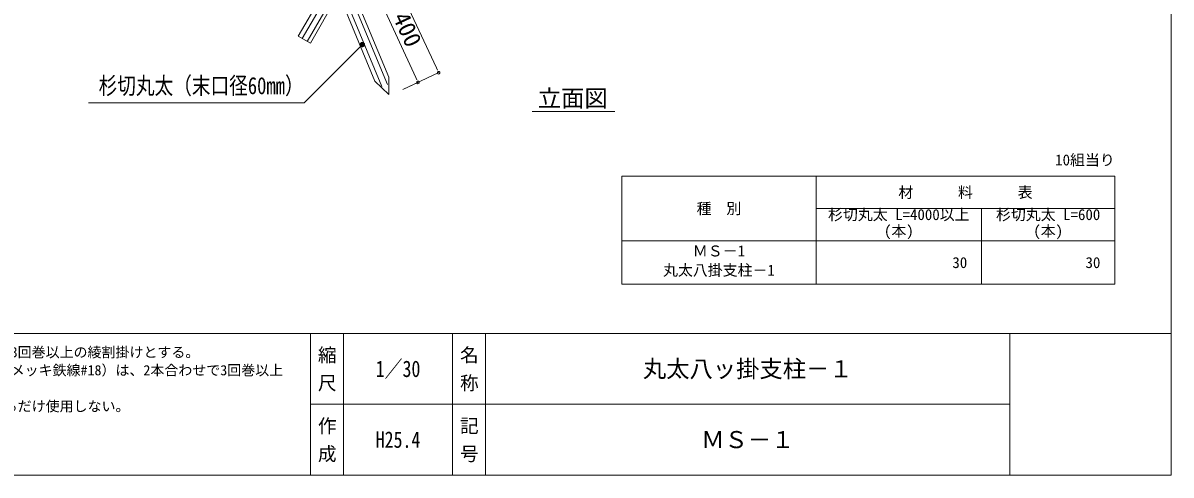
# Model space of a CAD drawing. Units: millimetres, scale not verified. Extents: x 149 to 2887, y 2060 to 3927.
# Drawn here: x 1292 to 2887, y 2060 to 2687 of the extents above; entities that cross this region are included whole.
import ezdxf
from ezdxf.enums import TextEntityAlignment as Align

# ---------------------------------------------------------------- set-up
doc = ezdxf.new("R2010")
doc.units = ezdxf.units.MM
doc.header["$LTSCALE"] = 10
for name, color, linetype, lineweight in [('0_2', 7, 'Continuous', 13), ('_0-0_', 7, 'Continuous', 13), ('寸法', 1, 'Continuous', 13), ('本体', 7, 'Continuous', 13)]:
    doc.layers.add(name, color=color, linetype=linetype, lineweight=lineweight)
doc.styles.add('@ＭＳ ゴシック', font='')
doc.styles.add('ＭＳ ゴシック', font='')
doc.styles.get('@ＭＳ ゴシック').set_extended_font_data('@MS Gothic')
doc.styles.get('ＭＳ ゴシック').set_extended_font_data('MS Gothic')

# ---------------------------------------------------------------- blocks, each defined once
blk = doc.blocks.new('filled_dot')
at = {"color": 0, "linetype": 'Continuous', "lineweight": -2, "const_width": 1.25}
blk.add_lwpolyline([(-0.625, 0, 1), (0.625, 0, 1)], format="xyb", close=True, dxfattribs=at)

msp = doc.modelspace()

# ---------------------------------------------------------------- linework, layer by layer
at = {"layer": '0_2'}
for p, q in [((2123.65, 2474.91), (2123.65, 2324.91)), ((2123.65, 2474.91), (2808.65, 2474.91)), ((2393.65, 2474.91), (2393.65, 2324.91)), ((2808.65, 2474.91), (2808.65, 2324.91)), ((2393.65, 2429.91), (2808.65, 2429.91)), ((2623.65, 2429.91), (2623.65, 2324.91)), ((2123.65, 2384.91), (2808.65, 2384.91)), ((2123.65, 2324.91), (2808.65, 2324.91)), ((2662.98, 2158.32), (1691.03, 2158.32))]:
    msp.add_line(p, q, dxfattribs=at)
at = {"layer": '_0-0_', "color": 6}
msp.add_line((148.69, 2256.61), (2886.82, 2256.61), dxfattribs=at)
at = {"layer": '_0-0_'}
for p, q in [((1691.03, 2256.61), (1691.03, 2060.04)), ((1737, 2256.61), (1737, 2060.04)), ((1888.47, 2256.61), (1888.47, 2060.15)), ((1934.43, 2256.61), (1934.43, 2060.04)), ((2662.98, 2256.61), (2662.98, 2060.04))]:
    msp.add_line(p, q, dxfattribs=at)
at = {"layer": '_0-0_', "color": 6}
msp.add_lwpolyline([(2886.82, 3871.85), (148.69, 3871.85), (148.69, 2060.04), (2886.82, 2060.04)], close=True, dxfattribs=at)
at = {"layer": '寸法'}
for p, q in [((1787.89, 2792.97), (1866.07, 2625.3)), ((1782.42, 2730.63), (1837.27, 2611.77)), ((1819.31, 2595.22), (1869.24, 2618.51)), ((1867.66, 2621.9), (1866.07, 2625.3)), ((1819.31, 2595.22), (1840.41, 2604.96)), ((1838.84, 2608.36), (1837.27, 2611.77))]:
    msp.add_line(p, q, dxfattribs=at)
at = {"layer": '寸法', "color": 3}
msp.add_line((1999.06, 2564.41), (2114.01, 2564.41), dxfattribs=at)
at = {"layer": '寸法'}
msp.add_lwpolyline([(1763.17, 2657.5), (1757.86, 2652.2), (1682.37, 2576.7), (1382.56, 2576.7)], dxfattribs=at)
for centre, start, end in [((1869.24, 2618.51), 114.99999, 294.99999), ((1869.24, 2618.51), 294.99999, 114.99999), ((1840.41, 2604.96), 114.7689, 294.7689), ((1840.41, 2604.96), 294.7689, 114.7689)]:
    msp.add_arc(centre, 1.88, start, end, dxfattribs=at)
at = {"layer": '本体'}
for p, q in [((1714.02, 2767.1), (1780.4, 2606.48)), ((1732.51, 2774.73), (1799.74, 2612.06)), ((1725.13, 2756.42), (1674.17, 2669.21)), ((1691.12, 2659.31), (1730.21, 2727.92)), ((1674.17, 2669.21), (1691.12, 2659.31)), ((1780.4, 2606.48), (1799.89, 2588.06)), ((1799.89, 2588.06), (1799.74, 2612.06))]:
    msp.add_line(p, q, dxfattribs=at)
at = {"layer": '本体', "color": 4}
for p, q in [((1719.57, 2769.39), (1790.08, 2599.15)), ((1727.39, 2772.62), (1798.03, 2601.87)), ((1724.11, 2742.69), (1679.69, 2666.08)), ((1686.59, 2661.85), (1727.77, 2733.82))]:
    msp.add_line(p, q, dxfattribs=at)

# ---------------------------------------------------------------- block references
at = {"layer": '寸法', "xscale": 3, "yscale": 3, "rotation": 225}
msp.add_blockref('filled_dot', (1763.17, 2657.5), dxfattribs=at)

# ---------------------------------------------------------------- texts
at = {"layer": '_0-0_', "style": 'ＭＳ ゴシック'}
for s, p in [('10組当り', (2808.65, 2497.41)), ('30', (2603.65, 2354.91)), ('30', (2788.65, 2354.91))]:
    msp.add_text(s, height=15.19, dxfattribs=at).set_placement(p, align=Align.MIDDLE_RIGHT)
for s, height, p in [('材\u3000\u3000\u3000料\u3000\u3000\u3000表', 15.19, (2601.15, 2452.41)), ('種\u3000別', 15.19, (2258.65, 2429.91)), ('丸太八ッ掛支柱－１', 23.74, (2298.71, 2207.47)), ('ＭＳ－１', 23.74, (2298.71, 2109.18))]:
    msp.add_text(s, height=height, dxfattribs=at).set_placement(p, align=Align.MIDDLE_CENTER)
for s, height, p in [('杉切丸太 L=4000以上', 15.19, (2410.23, 2429.08)), ('杉切丸太 L=600', 15.19, (2643.63, 2429.08)), ('(本)', 15.19, (2487.93, 2406.46)), ('(本)', 15.19, (2695.43, 2406.46)), ('ＭＳ－1', 15.19, (2222.39, 2378.6)), ('丸太八掛支柱－1', 15.19, (2180.95, 2351.94)), ('○棕櫚縄は水につけ、2本合わせで3回巻以上の綾割掛けとする。', 14.24, (973.46, 2237.65)), ('○釘打ちは一ヶ所2本、鉄線（亜鉛メッキ鉄線#18）は、2本合わせで3回巻以上', 14.24, (973.46, 2212.65)), ('○芝生広場等、人が入る所にできるだけ使用しない。', 14.24, (973.46, 2162.65))]:
    msp.add_text(s, height=height, dxfattribs=at).set_placement(p, align=Align.TOP_LEFT)
at = {"layer": '_0-0_', "style": '@ＭＳ ゴシック'}
for s, p in [(' 縮 尺 ', (1714.01, 2207.47)), ('名 称', (1911.45, 2207.47)), ('作 成', (1714.01, 2109.18)), ('記 号', (1911.45, 2109.18))]:
    msp.add_text(s, height=18.99, rotation=270, dxfattribs=at).set_placement(p, align=Align.MIDDLE_CENTER)
at = {"layer": '_0-0_', "style": 'ＭＳ ゴシック', "width": 0.8}
for s, p in [('1／30', (1812.73, 2207.47)), ('H25.4', (1812.73, 2109.18))]:
    msp.add_text(s, height=22.79, dxfattribs=at).set_placement(p, align=Align.MIDDLE_CENTER)
at = {"layer": '寸法', "color": 3, "style": 'ＭＳ ゴシック'}
msp.add_text('400', height=23.74, rotation=294.769, dxfattribs=at).set_placement((1825.74, 2678.53), align=Align.MIDDLE_CENTER)
at = {"layer": '寸法', "color": 3, "style": 'ＭＳ ゴシック', "width": 0.8}
msp.add_text('杉切丸太（末口径60mm）', height=23.74, dxfattribs=at).set_placement((1396.73, 2581.51), align=Align.BOTTOM_LEFT)
at = {"layer": '寸法', "color": 3, "style": 'ＭＳ ゴシック'}
msp.add_text('立面図', height=23.74, dxfattribs=at).set_placement((2006.9, 2564.04), align=Align.BOTTOM_LEFT)

doc.saveas('drawing.dxf')
